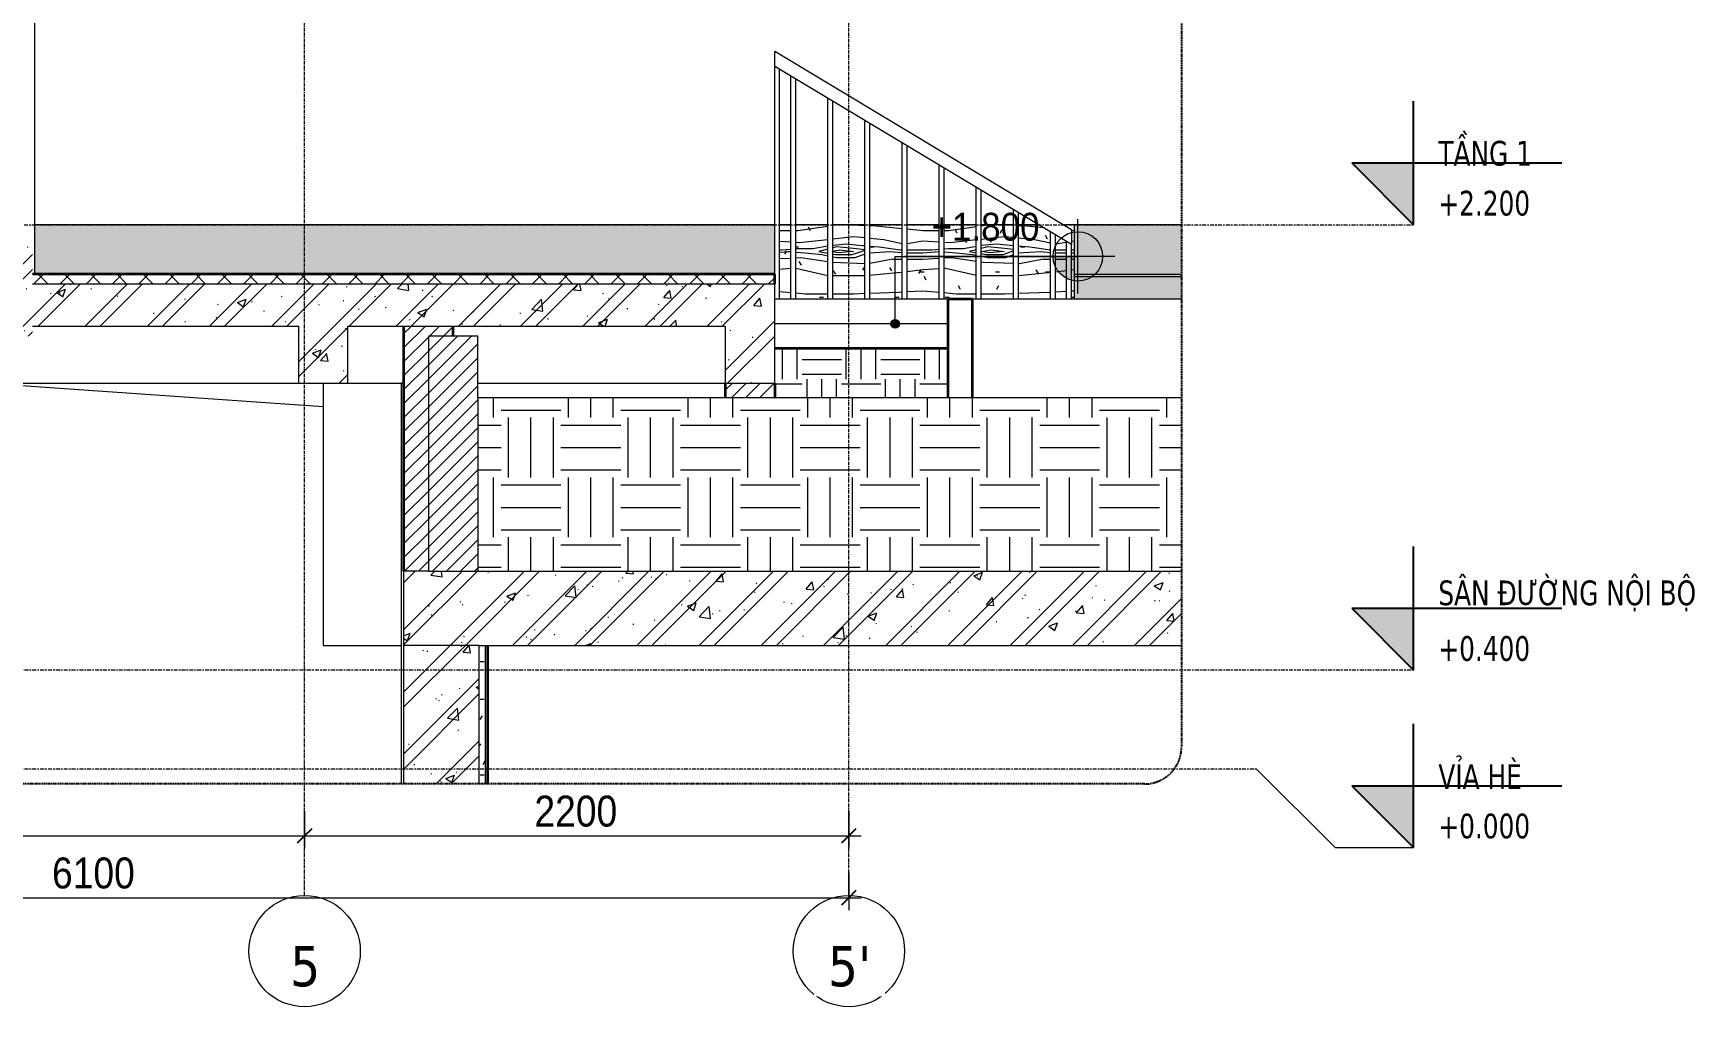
# Model space of a CAD drawing. Header units: millimetres. Extents: x 46644 to 147176, y -1287 to 53383.
# Drawn here: x 70291 to 77007, y -961 to 2974 of the extents above; entities that cross this region are included whole.
import ezdxf

# ---------------------------------------------------------------- set-up
doc = ezdxf.new("R2010")
doc.units = ezdxf.units.MM
for name, pattern in [('Centre', [31.75, 6.35, -4.7625, 15.875, -4.7625]), ('Grid Line', [22.225, 12.7, -3.175, 3.175, -3.175]), ('Hidden', [7.14375, 4.7625, -2.38125])]:
    doc.linetypes.add(name, pattern=pattern)
for name, color, linetype, lineweight in [('0-2', 90, 'Continuous', 5), ('A-ANNO-DIMS', 211, 'Continuous', 9), ('A-ANNO-DIMS-50', 211, 'Continuous', 9), ('A-DETL-GENF', 92, 'Continuous', 18), ('A-DETL-GENF-2', 92, 'Hidden', 25), ('A-DETL-GENF-3', 9, 'Continuous', 18), ('A-DETL-THIN', 151, 'Continuous', 18), ('A-FLOR-1', 250, 'Continuous', 18), ('A-FLOR-FNSH-1', 7, 'Continuous', 35), ('A-FLOR-FNSH-2', 250, 'Continuous', 18), ('A-FLOR-HRAL', 11, 'Continuous', 18), ('A-FLOR-HRAL-1', 250, 'Continuous', 18), ('A-FLOR-LEVL', 51, 'Continuous', 9), ('A-FLOR-LEVL-1', 51, 'Continuous', 25), ('A-FLOR-LEVL-2', 51, 'Centre', 9), ('A-FLOR-PATT-1', 8, 'Continuous', 18), ('A-WALL', 113, 'Continuous', 18), ('A-WALL-1', 7, 'Continuous', 35), ('A-WALL-FNSH-1', 250, 'Continuous', 18), ('A-WALL-PATT-1', 9, 'Continuous', 18), ('A-WALL-PATT-3', 111, 'Continuous', 18), ('A-WALL-PATT-4', 254, 'Continuous', 5), ('G-ANNO-DIMS', 111, 'Continuous', 9), ('S-BEAM-1', 254, 'Continuous', 5), ('S-BEAM-2', 250, 'Continuous', 18), ('S-BEAM-3', 90, 'Continuous', 50), ('S-COLS-4', 250, 'Continuous', 18), ('S-GRID-1', 1, 'Grid Line', 9), ('S-GRID-IDEN', 1, 'Continuous', 9)]:
    doc.layers.add(name, color=color, linetype=linetype, lineweight=lineweight)
doc.styles.add('Arial_6', font='arial.ttf', dxfattribs={"width": 0.9, "height": 112.5})
doc.styles.add('Tahoma_B', font='tahomabd.ttf', dxfattribs={"height": 162.5})
doc.styles.add('Tahoma_B_1', font='tahomabd.ttf', dxfattribs={"width": 0.85, "height": 100})
doc.styles.add('UTM Avo', font='', dxfattribs={"width": 0.9, "height": 125})
doc.styles.get('UTM Avo').set_extended_font_data('UTM Avo')
doc.dimstyles.new('1_Dim_chi_tiet_2_5', dxfattribs={"dimscale": 304.8, "dimtxt": 124.912619, "dimasz": 0.19685, "dimexe": 0.164042, "dimexo": 0.0625, "dimgap": 0.016404, "dimtad": 1, "dimdec": 0, "dimrnd": 5, "dimzin": 0, "dimdsep": 46, "dimtxsty": 'UTM Avo', "dimblk1": 'OBLIQUE', "dimblk2": 'OBLIQUE', "dimsah": 1, "dimcen": 0.09, "dimdle": 0.164042, "dimazin": 0, "dimtfac": 1, "dimtdec": 4, "dimtix": 1, "dimtmove": 0, "dimatfit": 3, "dimfxl": 0.328084, "dimfxlon": 1, "dimtvp": 1, "dimtolj": 1, "dimtzin": 0, "dimarcsym": 2})
pattern_1 = [(45, (73875.16, 15725), (-28.28427, 28.28427), [])]
pattern_2 = [(0, (73875.16, 15725), (406.4, 101.6), [16.764, -288.036, 16.764, -288.036, -1625.6]), (0, (73875.16, 15725), (406.4, 101.6), [-609.6, 16.764, -592.836, 16.764, -288.036, -711.2]), (0, (73875.16, 15725), (406.4, 101.6), [-1524, 16.764, -186.436, 16.764, -491.236]), (120, (74027.56, 15775.8), (-291.1882, 301.1527), [16.764, -288.036, 16.764, -288.036, -1625.6]), (120, (74027.56, 15775.8), (-291.1882, 301.1527), [-609.6, 16.764, -592.836, 16.764, -288.036, -711.2]), (120, (74027.56, 15775.8), (-291.1882, 301.1527), [-1524, 16.764, -186.436, 16.764, -491.236]), (240, (74078.36, 15979), (-115.2118, -402.7527), [16.764, -288.036, 16.764, -288.036, -1625.6]), (240, (74078.36, 15979), (-115.2118, -402.7527), [-609.6, 16.764, -592.836, 16.764, -288.036, -711.2]), (240, (74078.36, 15979), (-115.2118, -402.7527), [-1524, 16.764, -186.436, 16.764, -491.236])]
pattern_3 = [(349.695, (74682.147, 869.39), (3657.5982, -609.61), [68.155, -6747.38]), (0, (74749.2, 857.2), (609.6, 609.6), [67.06, -542.54]), (18.435, (74816.26, 857.2), (1219.2, 609.602), [57.83, -1869.89]), (172.875, (74871.12, 875.49), (4267.1994, -609.599), [49.15, -4865.604]), (174.806, (74822.355, 881.584), (6096.004, -609.5547), [67.333, -6665.92]), (194.036, (74755.3, 887.68), (-1828.802, -609.592), [75.4, -2438.04]), (9.462, (74730.92, 869.39), (3048.005, 609.5835), [37.08, -3670.97]), (353.66, (74767.49, 875.49), (-4876.8008, 609.5835), [55.2, -5464.96]), (185.711, (74822.355, 869.39), (-5486.3951, -609.6394), [61.264, -6065.14]), (168.69, (74761.4, 863.3), (2438.4, -609.6026), [31.084, -3077.28]), (354.806, (74627.283, 863.296), (-6096.004, 609.5547), [67.333, -6665.92]), (348.69, (74694.34, 857.2), (-2438.4, 609.6026), [62.17, -3046.194]), (0, (74755.3, 845), (609.6, 609.6), [73.15, -536.45]), (20.556, (74828.45, 845.01), (3048, 1219.197), [52.084, -5156.34]), (3.814, (74877.22, 863.296), (8534.40115, 609.5889), [91.643, -9072.654]), (354.806, (74968.66, 869.39), (-6096.004, 609.5547), [67.333, -6665.92]), (0, (75035.7, 863.3), (609.6, 609.6), [67.06, -542.54]), (5.194, (74493.17, 863.296), (6096.004, 609.5547), [67.333, -6665.92]), (354.806, (74560.227, 869.39), (-6096.004, 609.5547), [67.333, -6665.92]), (0, (74493.2, 875.5), (609.6, 609.6), [36.58, -573.02]), (5.194, (74529.747, 875.49), (6096.004, 609.5547), [67.333, -6665.92]), (0, (74596.8, 881.6), (609.6, 609.6), [60.96, -548.64]), (10.305, (74657.763, 881.584), (-3657.5982, -609.61), [68.155, -6747.38]), (5.194, (74724.82, 893.776), (6096.004, 609.5547), [67.333, -6665.92]), (354.806, (74791.875, 899.87), (-6096.004, 609.5547), [67.333, -6665.92]), (354.806, (74858.93, 893.776), (-6096.004, 609.5547), [67.333, -6665.92]), (351.87, (74925.99, 887.68), (-3657.6004, 609.593), [86.21, -4224.31]), (0, (75011.33, 875.5), (609.6, 609.6), [91.44, -518.16]), (347.471, (74986.95, 509.73), (3047.9989, -609.6108), [56.2, -5564.033]), (354.289, (75041.81, 497.536), (-5486.3951, 609.6394), [61.264, -6065.14]), (8.13, (74986.95, 509.73), (3657.6004, 609.593), [43.105, -4267.42]), (9.462, (75029.62, 515.82), (3048.005, 609.5835), [74.16, -3633.89]), (0, (74493.2, 528), (609.6, 609.6), [73.15, -536.45]), (350.538, (74566.32, 528.02), (-3048.005, 609.5835), [37.08, -3670.97]), (201.801, (74602.9, 521.92), (1828.8045, 609.587), [32.83, -3249.97]), (192.995, (74572.42, 509.73), (5486.3931, 1219.2375), [81.33, -8051.747]), (352.875, (75054, 509.73), (-4267.1994, 609.599), [49.15, -4865.604]), (7.125, (75054, 509.73), (4267.1994, 609.599), [49.15, -4865.604]), (0, (74493.2, 515.8), (609.6, 609.6), [48.77, -560.83]), (194.036, (74541.94, 515.82), (-1828.802, -609.592), [50.27, -2463.18]), (356.633, (74627.283, 534.112), (-9753.5944, 609.6919), [103.81, -10277.302]), (357.709, (74730.915, 528.016), (-14630.39665, 609.6991), [152.522, -15099.665]), (3.18, (74883.315, 521.92), (10363.1983, 609.6312), [109.897, -10879.823]), (9.462, (74993.04, 528.02), (3048.005, 609.5835), [111.24, -3596.81]), (10.305, (74493.17, 473.15), (-3657.5982, -609.61), [68.155, -6747.38]), (15.945, (74560.23, 485.34), (-2438.4042, -609.583), [88.76, -4349.196]), (0, (74645.6, 509.7), (609.6, 609.6), [79.25, -530.35]), (351.87, (74724.82, 509.73), (-3657.6004, 609.593), [86.21, -4224.31]), (3.576, (74810.163, 497.536), (9144.00297, 609.5468), [97.726, -9674.906]), (351.254, (74907.7, 503.63), (4267.201, -609.5878), [80.18, -7937.856]), (345.964, (74986.95, 491.44), (-1828.802, 609.592), [75.4, -2438.04]), (0, (75060.1, 473.15), (609.6, 609.6), [42.67, -566.93]), (174.806, (74627.283, 534.11), (6096.004, -609.5547), [134.665, -6598.587]), (355.236, (74493.17, 570.69), (-6705.5965, 609.6414), [146.81, -7193.745]), (0, (74639.5, 558.5), (609.6, 609.6), [140.21, -469.39]), (4.086, (74779.683, 558.496), (7924.795, 609.6527), [171.123, -8385.02]), (0, (74950.4, 570.7), (609.6, 609.6), [152.4, -457.2]), (7.125, (74493.17, 442.67), (4267.1994, 609.599), [147.443, -4767.31]), (6.34, (74639.475, 460.96), (4876.8008, 609.5835), [110.403, -5409.76]), (357.51, (74749.203, 473.152), (-13411.19697, 609.7044), [140.34, -13893.706]), (353.48, (74889.411, 467.056), (-15849.59217, 1828.85517), [214.749, -21260.135]), (3.013, (74493.17, 838.912), (10972.79715, 609.6408), [115.984, -11482.446]), (351.87, (74608.995, 845.01), (-3657.6004, 609.593), [129.316, -4181.21]), (357.614, (74737.01, 826.72), (-14020.79943, 609.61372), [146.43, -14496.664]), (10.62, (74883.315, 820.624), (-6705.59246, -1219.2397), [99.236, -9824.334]), (0, (74980.85, 838.9), (609.6, 609.6), [121.92, -487.68]), (356.82, (74493.17, 912.064), (-10363.1983, 609.6312), [109.897, -10879.823]), (6.009, (74602.9, 905.968), (-6095.999, -609.5992), [116.464, -11529.93]), (6.71, (74718.723, 918.16), (-5486.39734, -609.6157), [104.346, -10330.325]), (354.289, (74822.355, 930.35), (-5486.3951, 609.6394), [122.53, -6003.877]), (347.905, (74944.275, 918.16), (-5486.3949, 1219.22295), [87.28, -8640.862]), (9.462, (75029.62, 899.87), (3048.005, 609.5835), [74.16, -3633.89]), (3.814, (74493.17, 796.24), (8534.40115, 609.5889), [91.643, -9072.654]), (347.196, (74584.61, 802.336), (-7924.80896, 1828.76326), [137.532, -13615.67]), (0, (74718.7, 771.86), (609.6, 609.6), [152.4, -457.2]), (5.44, (74871.123, 771.856), (-6705.6025, -609.56085), [128.595, -12730.932]), (6.71, (74999.14, 784.048), (-5486.39734, -609.61573), [104.346, -10330.325]), (0, (74493.2, 954.74), (609.6, 609.6), [103.63, -505.97]), (8.13, (74596.8, 954.74), (3657.6004, 609.593), [172.42, -4138.1]), (357.614, (74767.49, 979.12), (-14020.79943, 609.61372), [146.43, -14496.664]), (354.472, (74913.795, 973.024), (12801.59101, -1219.3029), [189.859, -18796.025]), (6.843, (74493.17, 400), (-10363.19504, -1219.24128), [153.494, -15195.842]), (0, (74645.6, 418.3), (609.6, 609.6), [170.69, -438.91]), (356.348, (74816.259, 418.288), (-18897.60496, 1219.126665), [287.095, -28422.422]), (0, (74493.2, 613.36), (609.6, 609.6), [146.3, -463.3]), (4.764, (74639.475, 613.36), (6705.5965, 609.6414), [146.81, -7193.745]), (358.152, (74785.78, 625.552), (-18287.99624, 609.72412), [189.074, -18718.355]), (357.274, (74974.755, 619.456), (-12192.00424, 609.53415), [128.16, -12687.945]), (354.806, (74493.17, 710.896), (-6096.004, 609.5547), [134.665, -6598.587]), (0, (74627.3, 698.7), (609.6, 609.6), [195.07, -414.53]), (1.909, (74822.355, 698.704), (17678.40105, 609.55323), [182.982, -18115.176]), (3.576, (75005.235, 704.8), (9144.00297, 609.5468), [97.726, -9674.906])]
pattern_4 = [(50, (73875.16, 15725), (364.368, -31.8783), [38.1, -419.1]), (355, (73875.16, 15725), (-70.486, 382.113), [30.48, -335.28]), (100.451, (73905.53, 15722.34), (293.885, 350.2334), [32.38, -356.18]), (46.184, (73875.16, 15826.6), (542.158, -84.086), [57.15, -628.65]), (96.636, (73920.34, 15819.6), (474.805, 494.855), [48.57, -534.27]), (351.184, (73875.16, 15826.6), (474.81, 494.85), [45.72, -502.92]), (21, (73925.96, 15801.2), (303.2285, -204.5305), [38.1, -419.1]), (326, (73925.96, 15801.2), (123.604, 368.376), [30.48, -335.28]), (71.451, (73951.23, 15784.16), (426.834, 163.843), [32.38, -356.18]), (37.5, (73875.16, 15725), (6.1766, 169.11015), [3.353, -327.863, 3.353, -337.007, -336.55]), (37.5, (73875.16, 15725), (6.1766, 169.11015), [-671.576, 3.353, -333.197]), (7.5, (73875.16, 15725), (133.6389, 200.3615), [3.353, -190.703, 3.353, -320.243, -128.27]), (7.5, (73875.16, 15725), (133.6389, 200.3615), [-517.652, 3.353, -124.917]), (327.5, (73761.88, 15725), (271.1818, -11.4584), [3.353, -123.647, 3.353, -392.887, -525.78]), (327.5, (73761.88, 15725), (271.1818, -11.4584), [-523.24, 3.353, -522.427]), (317.5, (73711.08, 15725), (296.2585, 50.853), [3.353, -161.747, 3.353, -259.791, -373.38]), (317.5, (73711.08, 15725), (296.2585, 50.853), [-428.244, 3.353, -370.027]), (45, (73875.16, 15725), (-125.7236, 125.7236), []), (45, (73875.16, 15915.5), (-125.7236, 125.7236), [])]

# ---------------------------------------------------------------- blocks, each defined once
blk = doc.blocks.new('NCV_TKTC_KET CAU_rvt-2-TKCS_SẢNH - BẬC CẤP 1 - MẶT CẮT 2')
at = {"layer": 'S-BEAM-1'}
blk.add_hatch(color=256, dxfattribs=at).paths.add_polyline_path([(48852.5, 5500), (48852.6, 5500.1), (48852.5, 5530)])
at = {"layer": 'A-FLOR-1'}
blk.add_line((51464.1, 1560), (52827.6, 1466.1), dxfattribs=at)
at = {"layer": 'S-BEAM-2'}
for p, q in [((48862.5, 4900), (51442.5, 4900)), ((51662.5, 4900), (52752.6, 4900)), ((48862.6, 1560), (51452.5, 1560)), ((51452.5, 1560), (52727.6, 1560)), ((52927.6, 1560), (53142.6, 1560)), ((53452.6, 1560), (54452.6, 1560))]:
    blk.add_line(p, q, dxfattribs=at)
at = {"layer": 'S-BEAM-3'}
for p, q in [((48852.6, 5500), (48852.6, 5530)), ((48852.6, 4950), (48852.6, 5330)), ((48852.6, 1550), (48852.6, 1960))]:
    blk.add_line(p, q, dxfattribs=at)
at = {"layer": 'S-COLS-4'}
for p, q in [((48652.6, 5600), (48652.6, 5580)), ((48852.6, 5530), (48852.6, 5600)), ((48652.6, 2200), (48652.6, 2180)), ((48852.6, 2180), (48852.6, 2200))]:
    blk.add_line(p, q, dxfattribs=at)
blk = doc.blocks.new('Railing - 20mm-2407305-TKCS_SẢNH - BẬC CẤP 1 - MẶT CẮT 2')
at = {"layer": 'A-FLOR-HRAL'}
for p, q in [((54717.6, 1900), (54717.6, 2802.7)), ((54737.6, 1900), (54737.6, 2790.7))]:
    blk.add_line(p, q, dxfattribs=at)
blk = doc.blocks.new('Railing - 20mm-2407303-TKCS_SẢNH - BẬC CẤP 1 - MẶT CẮT 2')
at = {"layer": 'A-FLOR-HRAL'}
for p, q in [((54867.6, 1900), (54867.6, 2712.7)), ((54887.6, 1900), (54887.6, 2700.7))]:
    blk.add_line(p, q, dxfattribs=at)
blk = doc.blocks.new('Railing - 20mm-V35-TKCS_SẢNH - BẬC CẤP 1 - MẶT CẮT 2')
at = {"layer": 'A-FLOR-HRAL'}
for p, q in [((55017.6, 1900), (55017.6, 2622.7)), ((55037.6, 1900), (55037.6, 2610.7))]:
    blk.add_line(p, q, dxfattribs=at)
blk = doc.blocks.new('Railing - 20mm-V36-TKCS_SẢNH - BẬC CẤP 1 - MẶT CẮT 2')
at = {"layer": 'A-FLOR-HRAL'}
for p, q in [((55167.6, 1900), (55167.6, 2532.7)), ((55187.6, 1900), (55187.6, 2520.7))]:
    blk.add_line(p, q, dxfattribs=at)
blk = doc.blocks.new('Railing - 20mm-V37-TKCS_SẢNH - BẬC CẤP 1 - MẶT CẮT 2')
at = {"layer": 'A-FLOR-HRAL'}
for p, q in [((55317.6, 1900), (55317.6, 2442.7)), ((55337.6, 1900), (55337.6, 2430.7))]:
    blk.add_line(p, q, dxfattribs=at)
blk = doc.blocks.new('Railing - 20mm-V38-TKCS_SẢNH - BẬC CẤP 1 - MẶT CẮT 2')
at = {"layer": 'A-FLOR-HRAL'}
for p, q in [((55467.6, 1900), (55467.6, 2352.7)), ((55487.6, 1900), (55487.6, 2340.7))]:
    blk.add_line(p, q, dxfattribs=at)
blk = doc.blocks.new('Railing - 20mm-V39-TKCS_SẢNH - BẬC CẤP 1 - MẶT CẮT 2')
at = {"layer": 'A-FLOR-HRAL'}
for p, q in [((55617.6, 1900), (55617.6, 2262.7)), ((55637.6, 1900), (55637.6, 2250.7))]:
    blk.add_line(p, q, dxfattribs=at)
blk = doc.blocks.new('Railing - 20mm-V40-TKCS_SẢNH - BẬC CẤP 1 - MẶT CẮT 2')
at = {"layer": 'A-FLOR-HRAL'}
for p, q in [((55767.6, 1900), (55767.6, 2172.7)), ((55787.6, 1900), (55787.6, 2160.7))]:
    blk.add_line(p, q, dxfattribs=at)
blk = doc.blocks.new('Railing - 20mm-2407301-TKCS_SẢNH - BẬC CẤP 1 - MẶT CẮT 2')
at = {"layer": 'A-FLOR-HRAL'}
for p, q in [((54652.6, 2000), (54652.6, 2841.7)), ((54672.6, 1900), (54672.6, 2829.7))]:
    blk.add_line(p, q, dxfattribs=at)
blk = doc.blocks.new('Railing - 20mm-2407299-TKCS_SẢNH - BẬC CẤP 1 - MẶT CẮT 2')
at = {"layer": 'A-FLOR-HRAL'}
for p, q in [((55832.6, 1900), (55832.6, 2133.7)), ((55852.6, 1900), (55852.6, 2121.7))]:
    blk.add_line(p, q, dxfattribs=at)
blk = doc.blocks.new('Railing - Railing-2412075-TKCS_SẢNH - BẬC CẤP 1 - MẶT CẮT 2')
for name in ['Railing - 20mm-2407301-TKCS_SẢNH - BẬC CẤP 1 - MẶT CẮT 2', 'Railing - 20mm-2407305-TKCS_SẢNH - BẬC CẤP 1 - MẶT CẮT 2', 'Railing - 20mm-2407303-TKCS_SẢNH - BẬC CẤP 1 - MẶT CẮT 2', 'Railing - 20mm-V35-TKCS_SẢNH - BẬC CẤP 1 - MẶT CẮT 2', 'Railing - 20mm-V36-TKCS_SẢNH - BẬC CẤP 1 - MẶT CẮT 2', 'Railing - 20mm-V37-TKCS_SẢNH - BẬC CẤP 1 - MẶT CẮT 2', 'Railing - 20mm-V38-TKCS_SẢNH - BẬC CẤP 1 - MẶT CẮT 2', 'Railing - 20mm-V39-TKCS_SẢNH - BẬC CẤP 1 - MẶT CẮT 2', 'Railing - 20mm-V40-TKCS_SẢNH - BẬC CẤP 1 - MẶT CẮT 2', 'Railing - 20mm-2407299-TKCS_SẢNH - BẬC CẤP 1 - MẶT CẮT 2']:
    blk.add_blockref(name, (0, 0))
blk = doc.blocks.new('Top Rail Type - Top Rail_Internal_-2412085-TKCS_SẢNH - BẬC CẤP 1 - MẶT CẮT 2')
at = {"layer": 'A-FLOR-HRAL'}
for p, q in [((54652.6, 2841.7), (54652.6, 2900)), ((55852.6, 2180), (54652.6, 2900)), ((54652.6, 2841.7), (55852.6, 2121.7)), ((55852.6, 2180), (55852.6, 2121.7))]:
    blk.add_line(p, q, dxfattribs=at)
blk = doc.blocks.new('BORDER VIEW - BORDER VIEW-2358914-TKCS_SẢNH - BẬC CẤP 1 - MẶT CẮT 2')
at = {"layer": 'A-DETL-GENF-2'}
for p, q in [((56297.3, 5782.8), (56297.3, 90)), ((56147.3, -60), (47322.6, -60))]:
    blk.add_line(p, q, dxfattribs=at)
blk.add_arc((56147.3, 90), 150, 270, 0, dxfattribs=at)
blk = doc.blocks.new('Level - CAO ĐỘ LEVEL-350587-TKCS_SẢNH - BẬC CẤP 1 - MẶT CẮT 2')
at = {"layer": 'A-FLOR-LEVL'}
blk.add_hatch(color=256, dxfattribs=at).paths.add_polyline_path([(57234.9, 2450), (57234.9, 2200), (56984.9, 2450)])
at = {"layer": 'A-FLOR-LEVL-1'}
for p, q in [((57234.9, 2200), (57234.9, 2700)), ((56984.9, 2450), (57234.9, 2200)), ((56984.9, 2450), (57834.9, 2450))]:
    blk.add_line(p, q, dxfattribs=at)
blk = doc.blocks.new('Grid - M_Grid Head - Circle-353313-TKCS_SẢNH - BẬC CẤP 1 - MẶT CẮT 2')
at = {"layer": 'S-GRID-IDEN'}
blk.add_circle((52752.564287, -735.772171), 225, dxfattribs=at)
blk = doc.blocks.new('Spot Elevations - M_Spot Elevation - Target Filled-350595-TKCS_SẢNH - BẬC CẤP 1 - MẶT CẮT 2')
at = {"layer": 'G-ANNO-DIMS'}
h = blk.add_hatch(color=256, dxfattribs=at)
edge = h.paths.add_edge_path()
edge.add_line((55878, 2072.2), (55978, 2072.2))
edge.add_arc((55878, 2072.2), 100, 0, 90)
edge.add_line((55878, 2172.2), (55878, 2072.2))
h = blk.add_hatch(color=256, dxfattribs=at)
edge = h.paths.add_edge_path()
edge.add_line((55878, 2072.2), (55778, 2072.2))
edge.add_arc((55878, 2072.2), 100, 180, 270)
edge.add_line((55878, 1972.2), (55878, 2072.2))
for p, q in [((55878, 1922.2), (55878, 2222.2)), ((56028, 2072.2), (55178, 2072.2))]:
    blk.add_line(p, q, dxfattribs=at)
blk.add_circle((55878, 2072.2), 100, dxfattribs=at)
blk = doc.blocks.new('DIMBLOCK15-TKCS_SẢNH - BẬC CẤP 1 - MẶT CẮT 2')
at = {"layer": 'A-ANNO-DIMS-50'}
for p, q in [((67488.1, -169.8), (67488.1, -319.8)), ((67488.1, -269.8), (67488.1, -169.8)), ((71388.1, -169.8), (71388.1, -319.8)), ((71388.1, -269.8), (71388.1, -169.8)), ((67438.1, -269.8), (71388.1, -269.8))]:
    blk.add_line(p, q, dxfattribs=at)
at = {"layer": 'A-ANNO-DIMS-50', "lineweight": 25}
for p, q in [((67488.1, -269.8), (67518.1, -239.8)), ((71388.1, -269.8), (71418.1, -239.8)), ((67488.1, -269.8), (67458.1, -299.8)), ((71388.1, -269.8), (71358.1, -299.8))]:
    blk.add_line(p, q, dxfattribs=at)
at = {"layer": 'A-ANNO-DIMS-50', "color": 0, "insert": (69266.9, -107.4), "char_height": 125, "width": 410.824, "attachment_point": 1, "line_spacing_factor": 1.110334, "style": 'UTM Avo'}
blk.add_mtext('3900', dxfattribs=at)
blk = doc.blocks.new('_Oblique')
at = {"color": 0, "linetype": 'ByBlock', "lineweight": -2}
blk.add_line((-0.5, -0.5), (0.5, 0.5), dxfattribs=at)
blk = doc.blocks.new('DIMBLOCK16-TKCS_SẢNH - BẬC CẤP 1 - MẶT CẮT 2')
at = {"layer": 'A-ANNO-DIMS-50'}
for p, q in [((71388.1, -169.8), (71388.1, -319.8)), ((71388.1, -269.8), (71388.1, -169.8)), ((73588.1, -169.8), (73588.1, -319.8)), ((73588.1, -269.8), (73588.1, -169.8)), ((71388.1, -269.8), (73638.1, -269.8))]:
    blk.add_line(p, q, dxfattribs=at)
at = {"layer": 'A-ANNO-DIMS-50', "lineweight": 25}
for p, q in [((71388.1, -269.8), (71418.1, -239.8)), ((73588.1, -269.8), (73618.1, -239.8)), ((71388.1, -269.8), (71358.1, -299.8)), ((73588.1, -269.8), (73558.1, -299.8))]:
    blk.add_line(p, q, dxfattribs=at)
at = {"layer": 'A-ANNO-DIMS-50', "color": 0, "insert": (72316.9, -107.4), "char_height": 125, "width": 410.824, "attachment_point": 1, "line_spacing_factor": 1.110334, "style": 'UTM Avo'}
blk.add_mtext('2200', dxfattribs=at)
blk = doc.blocks.new('DIMBLOCK17-TKCS_SẢNH - BẬC CẤP 1 - MẶT CẮT 2')
at = {"layer": 'A-ANNO-DIMS-50'}
for p, q in [((67488.1, -419.8), (67488.1, -569.8)), ((67488.1, -519.8), (67488.1, -419.8)), ((73588.1, -419.8), (73588.1, -569.8)), ((73588.1, -519.8), (73588.1, -419.8)), ((67438.1, -519.8), (73638.1, -519.8))]:
    blk.add_line(p, q, dxfattribs=at)
at = {"layer": 'A-ANNO-DIMS-50', "lineweight": 25}
for p, q in [((67488.1, -519.8), (67458.1, -549.8)), ((67488.1, -519.8), (67518.1, -489.8)), ((73588.1, -519.8), (73558.1, -549.8)), ((73588.1, -519.8), (73618.1, -489.8))]:
    blk.add_line(p, q, dxfattribs=at)
at = {"layer": 'A-ANNO-DIMS-50', "color": 0, "insert": (70366.9, -357.4), "char_height": 125, "width": 410.824, "attachment_point": 1, "line_spacing_factor": 1.110334, "style": 'UTM Avo'}
blk.add_mtext('6100', dxfattribs=at)

msp = doc.modelspace()

# ---------------------------------------------------------------- hatches: boundary and pattern name
at = {"layer": 'A-DETL-GENF-3'}
h = msp.add_hatch(dxfattribs=at)
h.set_pattern_fill('FP_17', color=256, style=0, pattern_type=2)
h.set_pattern_definition(pattern_4)
h.paths.add_polyline_path([(67488.1, 1550), (67488.1, 1960), (70088, 1960), (70088, 1750), (70288, 1750), (70288, 1790), (71363.1, 1790), (71363.1, 1560), (71563.1, 1560), (71563.1, 1790), (73088.2, 1790), (73088.2, 1560), (73288.2, 1560), (73288.2, 1960), (70288, 1960), (70288, 2130), (65808.1, 2130), (65808.1, 1960), (67188.2, 1960), (67188.2, 1550)])
h = msp.add_hatch(dxfattribs=at)
h.set_pattern_fill('FP_7', color=256, style=0, pattern_type=2)
h.set_pattern_definition(pattern_1)
h.paths.add_polyline_path([(71888.1, 800), (72088.1, 800), (72088.1, 1750), (71888.1, 1750)])
h = msp.add_hatch(dxfattribs=at)
h.set_pattern_fill('FP_18', color=256, style=0, pattern_type=2)
h.set_pattern_definition([(0, (73875.16, 15725), (241.935, 241.935), [241.935, -241.935]), (0, (73875.16, 15815.73), (241.935, 241.935), [241.935, -241.935]), (0, (73875.16, 15906.45), (241.935, 241.935), [241.935, -241.935]), (90, (73905.4, 15936.7), (-241.935, 241.935), [241.935, -241.935]), (90, (73996.13, 15936.7), (-241.935, 241.935), [241.935, -241.935]), (90, (74086.85, 15936.7), (-241.935, 241.935), [241.935, -241.935])])
h.paths.add_polyline_path([(72088.1, 800), (74932.9, 800), (74932.9, 1500), (72088.1, 1500)])
h = msp.add_hatch(dxfattribs=at)
h.set_pattern_fill('FP_17', color=256, style=0, pattern_type=2)
h.set_pattern_definition(pattern_4)
h.paths.add_polyline_path([(72088.1, 500), (74932.9, 500), (74932.9, 800), (71788.2, 800), (71788.2, 500), (71888.1, 500)])
h = msp.add_hatch(dxfattribs=at)
h.set_pattern_fill('FP_17', color=256, style=0, pattern_type=2)
h.set_pattern_definition(pattern_4)
h.paths.add_polyline_path([(71788.2, -60), (72094.1, -60), (72094.1, 500), (71788.2, 500)])
at = {"layer": 'A-FLOR-PATT-1'}
h = msp.add_hatch(dxfattribs=at)
h.set_pattern_fill('FP_8', color=256, style=0, pattern_type=2)
h.set_pattern_definition([(45, (73875.16, 15725), (-53.033, 53.033), []), (135, (73875.16, 15725), (-53.033, -53.033), [])])
h.paths.add_polyline_path([(72679, 1960), (73288.2, 1960), (73288.2, 2000), (70288, 2000), (70288, 1960), (71563.1, 1960)])
h = msp.add_hatch(dxfattribs=at)
h.set_pattern_fill('FP_9', color=256, style=0, pattern_type=2)
h.set_pattern_definition([(0, (73875.16, 15725), (158.75, 158.75), [158.75, -158.75]), (0, (73875.16, 15784.53), (158.75, 158.75), [158.75, -158.75]), (0, (73875.16, 15844.06), (158.75, 158.75), [158.75, -158.75]), (90, (73895, 15863.9), (-158.75, 158.75), [158.75, -158.75]), (90, (73954.54, 15863.9), (-158.75, 158.75), [158.75, -158.75]), (90, (74014.07, 15863.9), (-158.75, 158.75), [158.75, -158.75])])
h.paths.add_polyline_path([(73340.3, 1500), (73988.1, 1500), (73988.1, 1700), (73288.2, 1700), (73288.2, 1500)])
at = {"layer": 'A-WALL-PATT-1'}
h = msp.add_hatch(dxfattribs=at)
h.set_pattern_fill('FP_15', color=256, style=0, pattern_type=2)
h.set_pattern_definition(pattern_2)
h.paths.add_polyline_path([(73653.2, 1900), (73653.2, 2200), (73523.2, 2200), (73523.2, 1900)])
h.paths.add_polyline_path([(73823.2, 1900), (73953.2, 1900), (73953.2, 2200), (73823.2, 2200), (73823.2, 1950)])
h.paths.add_polyline_path([(73803.2, 1900), (73803.2, 2200), (73673.2, 2200), (73673.2, 1900)])
h.paths.add_polyline_path([(73973.2, 1900), (74103.2, 1900), (74103.2, 2200), (73973.2, 2200), (73973.2, 1950)])
h.paths.add_polyline_path([(73503.2, 1900), (73503.2, 2200), (73373.2, 2200), (73373.2, 1900)])
h.paths.add_polyline_path([(73353.2, 1900), (73353.2, 2200), (73308.2, 2200), (73308.2, 1900)])
h.paths.add_polyline_path([(74123.2, 1900), (74253.2, 1900), (74253.2, 2200), (74123.2, 2200), (74123.2, 2121.7)])
h.paths.add_polyline_path([(74273.2, 1900), (74403.2, 1900), (74403.2, 2172.7), (74357.7, 2200), (74273.2, 2200), (74273.2, 2121.7)])
h.paths.add_polyline_path([(74423.2, 1900), (74468.2, 1900), (74468.2, 2133.7), (74423.2, 2160.7), (74423.2, 2121.7)])
h.paths.add_polyline_path([(74488.2, 2180), (74488.2, 2200), (74454.8, 2200)])
h = msp.add_hatch(dxfattribs=at)
h.set_pattern_fill('FP_16', color=256, style=0, pattern_type=2)
h.set_pattern_definition(pattern_3)
h.paths.add_polyline_path([(73653.2, 1900), (73653.2, 2200), (73523.2, 2200), (73523.2, 1900)])
h.paths.add_polyline_path([(73823.2, 1900), (73953.2, 1900), (73953.2, 2200), (73823.2, 2200), (73823.2, 1950)])
h.paths.add_polyline_path([(73803.2, 1900), (73803.2, 2200), (73673.2, 2200), (73673.2, 1900)])
h.paths.add_polyline_path([(73973.2, 1900), (74103.2, 1900), (74103.2, 2200), (73973.2, 2200), (73973.2, 1950)])
h.paths.add_polyline_path([(73503.2, 1900), (73503.2, 2200), (73373.2, 2200), (73373.2, 1900)])
h.paths.add_polyline_path([(73353.2, 1900), (73353.2, 2200), (73308.2, 2200), (73308.2, 1900)])
h.paths.add_polyline_path([(74123.2, 1900), (74253.2, 1900), (74253.2, 2200), (74123.2, 2200), (74123.2, 2121.7)])
h.paths.add_polyline_path([(74273.2, 1900), (74403.2, 1900), (74403.2, 2172.7), (74357.7, 2200), (74273.2, 2200), (74273.2, 2121.7)])
h.paths.add_polyline_path([(74423.2, 1900), (74468.2, 1900), (74468.2, 2133.7), (74423.2, 2160.7), (74423.2, 2121.7)])
h.paths.add_polyline_path([(74488.2, 2180), (74488.2, 2200), (74454.8, 2200)])
h = msp.add_hatch(dxfattribs=at)
h.set_pattern_fill('FP_15', color=256, style=0, pattern_type=2)
h.set_pattern_definition(pattern_2)
h.paths.add_polyline_path([(74498.2, 1900), (74498.2, 2200), (74488.2, 2200), (74488.2, 1900)])
h = msp.add_hatch(dxfattribs=at)
h.set_pattern_fill('FP_16', color=256, style=0, pattern_type=2)
h.set_pattern_definition(pattern_3)
h.paths.add_polyline_path([(74498.2, 1900), (74498.2, 2200), (74488.2, 2200), (74488.2, 1900)])
at = {"layer": 'A-WALL-PATT-3'}
h = msp.add_hatch(dxfattribs=at)
h.set_pattern_fill('FP_7', color=256, style=0, pattern_type=2)
h.set_pattern_definition(pattern_1)
h.paths.add_polyline_path([(71888.1, 800), (71888.1, 1750), (71988.2, 1750), (71988.2, 1790), (71788.2, 1790), (71788.2, 800)])
h = msp.add_hatch(dxfattribs=at)
h.set_pattern_fill('FP_7', color=256, style=0, pattern_type=2)
h.set_pattern_definition(pattern_1)
h.paths.add_polyline_path([(73288.2, 1500), (73288.2, 1560), (73088.2, 1560), (73088.2, 1500)])
h = msp.add_hatch(dxfattribs=at)
h.set_pattern_fill('FP_13', color=256, style=0, pattern_type=2)
h.set_pattern_definition([(0, (73875.16, 15725), (203.2, 50.8), [16.764, -135.636, 16.764, -135.636, -812.8]), (0, (73875.16, 15725), (203.2, 50.8), [-304.8, 16.764, -288.036, 16.764, -135.636, -355.6]), (0, (73875.16, 15725), (203.2, 50.8), [-762, 16.764, -84.836, 16.764, -237.236]), (120, (73951.36, 15750.4), (-145.59409, 150.57636), [16.764, -135.636, 16.764, -135.636, -812.8]), (120, (73951.36, 15750.4), (-145.59409, 150.57636), [-304.8, 16.764, -288.036, 16.764, -135.636, -355.6]), (120, (73951.36, 15750.4), (-145.59409, 150.57636), [-762, 16.764, -84.836, 16.764, -237.236]), (240, (73976.76, 15852), (-57.60591, -201.37636), [16.764, -135.636, 16.764, -135.636, -812.8]), (240, (73976.76, 15852), (-57.60591, -201.37636), [-304.8, 16.764, -288.036, 16.764, -135.636, -355.6]), (240, (73976.76, 15852), (-57.60591, -201.37636), [-762, 16.764, -84.836, 16.764, -237.236])])
h.paths.add_polyline_path([(72118.2, -60), (72118.2, 500), (72094.1, 500), (72094.1, -60)])
h = msp.add_hatch(dxfattribs=at)
h.set_pattern_fill('FP_14', color=256, style=0, pattern_type=2)
h.set_pattern_definition([(63.435, (75068.67, 15794.56), (-0.0009, 1016), [354.975, -1916.87]), (63.435, (74052.67, 15794.56), (-0.0009, 1016), [354.975, -1916.87]), (63.435, (75555.03, 15990.84), (-0.0009, 1016), [354.975, -1916.87]), (63.435, (74539.03, 15990.84), (-0.0009, 1016), [354.975, -1916.87]), (63.435, (75481.4, 15921.56), (-0.0009, 1016), [354.975, -1916.87]), (63.435, (74465.4, 15921.56), (-0.0009, 1016), [354.975, -1916.87]), (63.435, (75406.4, 16318.4), (-0.0009, 1016), [172.535, -2099.31]), (63.435, (74390.4, 16318.4), (-0.0009, 1016), [172.535, -2099.31]), (63.435, (75357.3, 16256.97), (-0.0009, 1016), [354.975, -1916.87]), (63.435, (74341.3, 16256.97), (-0.0009, 1016), [354.975, -1916.87]), (63.435, (75365.97, 16301.06), (-0.0009, 1016), [354.975, -1916.87]), (63.435, (74349.97, 16301.06), (-0.0009, 1016), [354.975, -1916.87]), (63.435, (74956.06, 16107.63), (-0.0009, 1016), [354.975, -1916.87]), (63.435, (73940.06, 16107.63), (-0.0009, 1016), [354.975, -1916.87]), (63.435, (74964.7, 16159.6), (-0.0009, 1016), [354.975, -1916.87]), (63.435, (73948.7, 16159.6), (-0.0009, 1016), [354.975, -1916.87]), (63.435, (74967.05, 16197.06), (-0.0009, 1016), [354.975, -1916.87]), (63.435, (73951.05, 16197.06), (-0.0009, 1016), [354.975, -1916.87])])
h.paths.add_polyline_path([(72128.2, -60), (72128.2, 500), (72118.2, 500), (72118.2, -60)])
at = {"layer": 'A-WALL-PATT-4'}
for points in [[(72679, 2000), (73288.2, 2000), (73288.2, 2200), (70298, 2200), (70298, 2000), (70378, 2000)], [(74932.9, 1990), (74932.9, 2000), (74498.2, 2000), (74498.2, 1990)]]:
    msp.add_hatch(color=256, dxfattribs=at).paths.add_polyline_path(points)
h = msp.add_hatch(color=256, dxfattribs=at)
h.paths.add_polyline_path([(74932.9, 1900), (74932.9, 1990), (74498.2, 1990), (74498.2, 1900), (74629.7, 1900)])
h.paths.add_polyline_path([(74932.9, 2000), (74932.9, 2200), (74498.2, 2200), (74498.2, 2000)])
at = {"layer": 'G-ANNO-DIMS'}
h = msp.add_hatch(color=256, dxfattribs=at)
edge = h.paths.add_edge_path()
edge.add_arc((73775.3, 1800), 17.5, 0, 360)

# ---------------------------------------------------------------- linework, layer by layer
at = {"layer": 'A-DETL-THIN'}
for p, q in [((73288.2, 1960), (70288, 1960)), ((73288.2, 1560), (73288.2, 1960)), ((70288, 1790), (71363.1, 1790)), ((71363.1, 1790), (71363.1, 1560)), ((71563.1, 1560), (71563.1, 1790)), ((71563.1, 1790), (73088.2, 1790)), ((72088.2, 1750), (71888.1, 1750)), ((71888.1, 1750), (71888.1, 800)), ((72088.2, 1500), (72088.2, 1750)), ((73088.2, 1790), (73088.2, 1560)), ((71363.1, 1560), (71563.1, 1560)), ((73088.2, 1560), (73288.2, 1560)), ((74932.9, 1500), (72088.1, 1500)), ((72088.1, 1500), (72088.1, 800)), ((71888.1, 800), (71788.2, 800)), ((71788.2, 800), (71788.2, 500)), ((71888.1, 800), (72088.1, 800)), ((72088.1, 800), (74932.9, 800)), ((72094.1, 500), (71788.2, 500)), ((71788.2, 500), (71788.2, -60)), ((72094.1, 500), (74932.9, 500)), ((72094.1, -60), (72094.1, 500))]:
    msp.add_line(p, q, dxfattribs=at)
at = {"layer": 'A-FLOR-FNSH-1'}
for p, q in [((73288.2, 2000), (70288, 2000)), ((73288.2, 1960), (73288.2, 2000)), ((73988.1, 1700), (73288.2, 1700)), ((73288.2, 1560), (73288.2, 1500))]:
    msp.add_line(p, q, dxfattribs=at)
at = {"layer": 'A-FLOR-FNSH-2'}
msp.add_line((73988.1, 1800), (73288.2, 1800), dxfattribs=at)
at = {"layer": 'A-FLOR-LEVL'}
for p, q in [((75235.5, 0), (75553, -317.5)), ((75553, -317.5), (75870.5, -317.5))]:
    msp.add_line(p, q, dxfattribs=at)
at = {"layer": 'A-FLOR-LEVL-2'}
for p, q in [((65099.3, 2200), (75870.5, 2200)), ((75870.5, 400), (65099.3, 400)), ((75235.5, 0), (65099.3, 0))]:
    msp.add_line(p, q, dxfattribs=at)
at = {"layer": 'A-WALL'}
for p, q in [((73288.2, 2200), (70298, 2200)), ((73353.2, 2200), (73308.2, 2200)), ((73503.2, 2200), (73373.2, 2200)), ((73653.2, 2200), (73523.2, 2200)), ((73803.2, 2200), (73673.2, 2200)), ((73953.2, 2200), (73823.2, 2200)), ((74103.2, 2200), (73973.2, 2200)), ((74253.2, 2200), (74123.2, 2200)), ((74357.7, 2200), (74273.2, 2200)), ((74932.9, 2200), (74454.8, 2200)), ((74498.2, 2200), (74498.2, 1900)), ((74498.2, 2000), (74932.9, 2000)), ((74932.9, 1990), (74498.2, 1990)), ((73988.1, 1900), (73288.2, 1900)), ((74932.9, 1900), (74088.1, 1900)), ((71463.1, 1560), (71463.1, 500)), ((71463.1, 500), (71778.2, 500)), ((72118.2, 500), (72118.2, -60))]:
    msp.add_line(p, q, dxfattribs=at)
at = {"layer": 'A-WALL-1'}
for p, q in [((73988.1, 1900), (73988.1, 1500)), ((74088.1, 1900), (73988.1, 1900)), ((74088.1, 1500), (74088.1, 1900)), ((71788.2, 1790), (71788.2, 800)), ((71988.2, 1750), (71988.2, 1790)), ((73088.2, 1560), (73088.2, 1500)), ((72128.2, -60), (72128.2, 500))]:
    msp.add_line(p, q, dxfattribs=at)
at = {"layer": 'A-WALL-FNSH-1'}
for p, q in [((70298, 2000), (70298, 3090)), ((71788.2, 1560), (71778.2, 1560)), ((71778.2, 1560), (71778.2, -60))]:
    msp.add_line(p, q, dxfattribs=at)
at = {"layer": 'G-ANNO-DIMS'}
for p, q in [((73775.3, 2072.2), (74513.5, 2072.2)), ((73775.3, 1800), (73775.3, 2072.2))]:
    msp.add_line(p, q, dxfattribs=at)
msp.add_circle((73775.3, 1800), 17.5, dxfattribs=at)
at = {"layer": 'S-GRID-1'}
for p, q in [((71388.1, 739.2), (71388.1, 5219)), ((73588.1, 739.2), (73588.1, 5219)), ((71388.1, -510.8), (71388.1, 739.2)), ((73588.1, -510.8), (73588.1, 739.2))]:
    msp.add_line(p, q, dxfattribs=at)

# ---------------------------------------------------------------- block references
at = {"layer": '0-2'}
msp.add_blockref('NCV_TKTC_KET CAU_rvt-2-TKCS_SẢNH - BẬC CẤP 1 - MẶT CẮT 2', (18635.5, 0), dxfattribs=at)
at = {"layer": 'A-DETL-GENF'}
msp.add_blockref('BORDER VIEW - BORDER VIEW-2358914-TKCS_SẢNH - BẬC CẤP 1 - MẶT CẮT 2', (18635.5, 0), dxfattribs=at)
at = {"layer": 'A-FLOR-HRAL'}
msp.add_blockref('Top Rail Type - Top Rail_Internal_-2412085-TKCS_SẢNH - BẬC CẤP 1 - MẶT CẮT 2', (18635.5, 0), dxfattribs=at)
at = {"layer": 'A-FLOR-HRAL-1'}
msp.add_blockref('Railing - Railing-2412075-TKCS_SẢNH - BẬC CẤP 1 - MẶT CẮT 2', (18635.5, 0), dxfattribs=at)
at = {"layer": 'A-FLOR-LEVL-1'}
for p in [(18635.5, 0), (18635.5, -1800), (18635.5, -2517.5)]:
    msp.add_blockref('Level - CAO ĐỘ LEVEL-350587-TKCS_SẢNH - BẬC CẤP 1 - MẶT CẮT 2', p, dxfattribs=at)
at = {"layer": 'G-ANNO-DIMS'}
msp.add_blockref('Spot Elevations - M_Spot Elevation - Target Filled-350595-TKCS_SẢNH - BẬC CẤP 1 - MẶT CẮT 2', (18635.5, 0), dxfattribs=at)
at = {"layer": 'S-GRID-IDEN'}
for p in [(18635.5, 0), (20835.5, 0)]:
    msp.add_blockref('Grid - M_Grid Head - Circle-353313-TKCS_SẢNH - BẬC CẤP 1 - MẶT CẮT 2', p, dxfattribs=at)

# ---------------------------------------------------------------- texts
at = {"layer": 'A-FLOR-LEVL', "char_height": 100, "line_spacing_factor": 0.996129, "style": 'Tahoma_B_1'}
for s, insert, width, attachment_point in [('\\pt510,1020,1530,2040,2550,3060,3570,4080,4590,5100,5610,6120,6630,7140,7650,8160,8670,9180,9690,10200,10710,11220,11730,12240,12750,13260,13770,14280,14790,15300,15810,16320;TẦNG 1', (75970.7, 2437.2), 452.625, 7), ('\\pt212.5,425,637.5,850,1062.5,1275,1487.5,1700,1912.5,2125,2337.5,2550,2762.5,2975,3187.5,3400,3612.5,3825,4037.5,4250,4462.5,4675,4887.5,5100,5312.5,5525,5737.5,5950,6162.5,6375,6587.5,6800;+2.200', (75970.7, 2337.5), 441.575, 1), ('\\pt510,1020,1530,2040,2550,3060,3570,4080,4590,5100,5610,6120,6630,7140,7650,8160,8670,9180,9690,10200,10710,11220,11730,12240,12750,13260,13770,14280,14790,15300,15810,16320;SÂN ĐƯỜNG NỘI BỘ', (75970.7, 637.2), 1256.725, 7), ('\\pt212.5,425,637.5,850,1062.5,1275,1487.5,1700,1912.5,2125,2337.5,2550,2762.5,2975,3187.5,3400,3612.5,3825,4037.5,4250,4462.5,4675,4887.5,5100,5312.5,5525,5737.5,5950,6162.5,6375,6587.5,6800;+0.400', (75970.7, 537.5), 441.575, 1), ('\\pt510,1020,1530,2040,2550,3060,3570,4080,4590,5100,5610,6120,6630,7140,7650,8160,8670,9180,9690,10200,10710,11220,11730,12240,12750,13260,13770,14280,14790,15300,15810,16320;VỈA HÈ', (75970.7, -80.3), 427.55, 7), ('\\pt212.5,425,637.5,850,1062.5,1275,1487.5,1700,1912.5,2125,2337.5,2550,2762.5,2975,3187.5,3400,3612.5,3825,4037.5,4250,4462.5,4675,4887.5,5100,5312.5,5525,5737.5,5950,6162.5,6375,6587.5,6800;+0.000', (75970.7, -180), 441.575, 1)]:
    msp.add_mtext(s, dxfattribs=dict(at, insert=insert, width=width, attachment_point=attachment_point))
at = {"layer": 'G-ANNO-DIMS', "insert": (73922.1, 2248.5), "char_height": 112.5, "width": 519.248, "attachment_point": 1, "line_spacing_factor": 0.941778, "style": 'Arial_6'}
msp.add_mtext('+1.800', dxfattribs=at)

# ---------------------------------------------------------------- dimensions: what is measured, and where the dimension line sits
at = {"layer": 'A-ANNO-DIMS'}
for base, p1, p2, override, picture, middle in [((71388.1, -269.8), (67488.1, -169.8), (71388.1, -169.8), {"dimpost": '<>', "dimfxl": 3899.999999}, 'DIMBLOCK15-TKCS_SẢNH - BẬC CẤP 1 - MẶT CẮT 2', (69438.1, -200.1)), ((73588.1, -269.8), (71388.1, -169.8), (73588.1, -169.8), {"dimpost": '<>', "dimfxl": 2200}, 'DIMBLOCK16-TKCS_SẢNH - BẬC CẤP 1 - MẶT CẮT 2', (72488.1, -200.1)), ((73588.1, -519.8), (67488.1, -419.8), (73588.1, -419.8), {"dimpost": '<>', "dimfxl": 6099.999999}, 'DIMBLOCK17-TKCS_SẢNH - BẬC CẤP 1 - MẶT CẮT 2', (70538.1, -450.1))]:
    dim = msp.add_linear_dim(base=base, p1=p1, p2=p2, dimstyle='1_Dim_chi_tiet_2_5', override=override, dxfattribs=at)
    dim.commit()
    dim.dimension.update_dxf_attribs({"geometry": picture, "text_midpoint": middle})

# ---------------------------------------------------------------- next in the draw order: texts
at = {"layer": 'S-GRID-IDEN', "char_height": 162.5, "attachment_point": 5, "line_spacing_factor": 0.996129, "style": 'Tahoma_B', "bg_fill": 3, "box_fill_scale": 1.25, "bg_fill_color": 256, "bg_fill_true_color": 13158600, "bg_fill_transparency": 0}
for s, insert, width in [('\\pt634.99962,1269.99925,1905.0005,2540.00013,3174.99975,3809.99937,4445.00062,5080.00025,5714.99987,6349.9995,6985.00075,7620.00037,8255,8889.99962,9524.99925,10160.0005,10795.00013,11429.99975,12064.99938,12700.00063,13335.00025,13969.99988,14604.9995,15240.00075,15875.00038,16510,17144.99963,17779.99925,18415.0005,19050.00013,19684.99975,20319.99938;5', (71390.4, -798.2), 145.5), ("\\pt634.99962,1269.99925,1905.0005,2540.00013,3174.99975,3809.99937,4445.00062,5080.00025,5714.99987,6349.9995,6985.00075,7620.00037,8255,8889.99962,9524.99925,10160.0005,10795.00013,11429.99975,12064.99938,12700.00063,13335.00025,13969.99988,14604.9995,15240.00075,15875.00038,16510,17144.99963,17779.99925,18415.0005,19050.00013,19684.99975,20319.99938;5'", (73590.4, -798.2), 205)]:
    msp.add_mtext(s, dxfattribs=dict(at, insert=insert, width=width))

doc.saveas('drawing.dxf')
